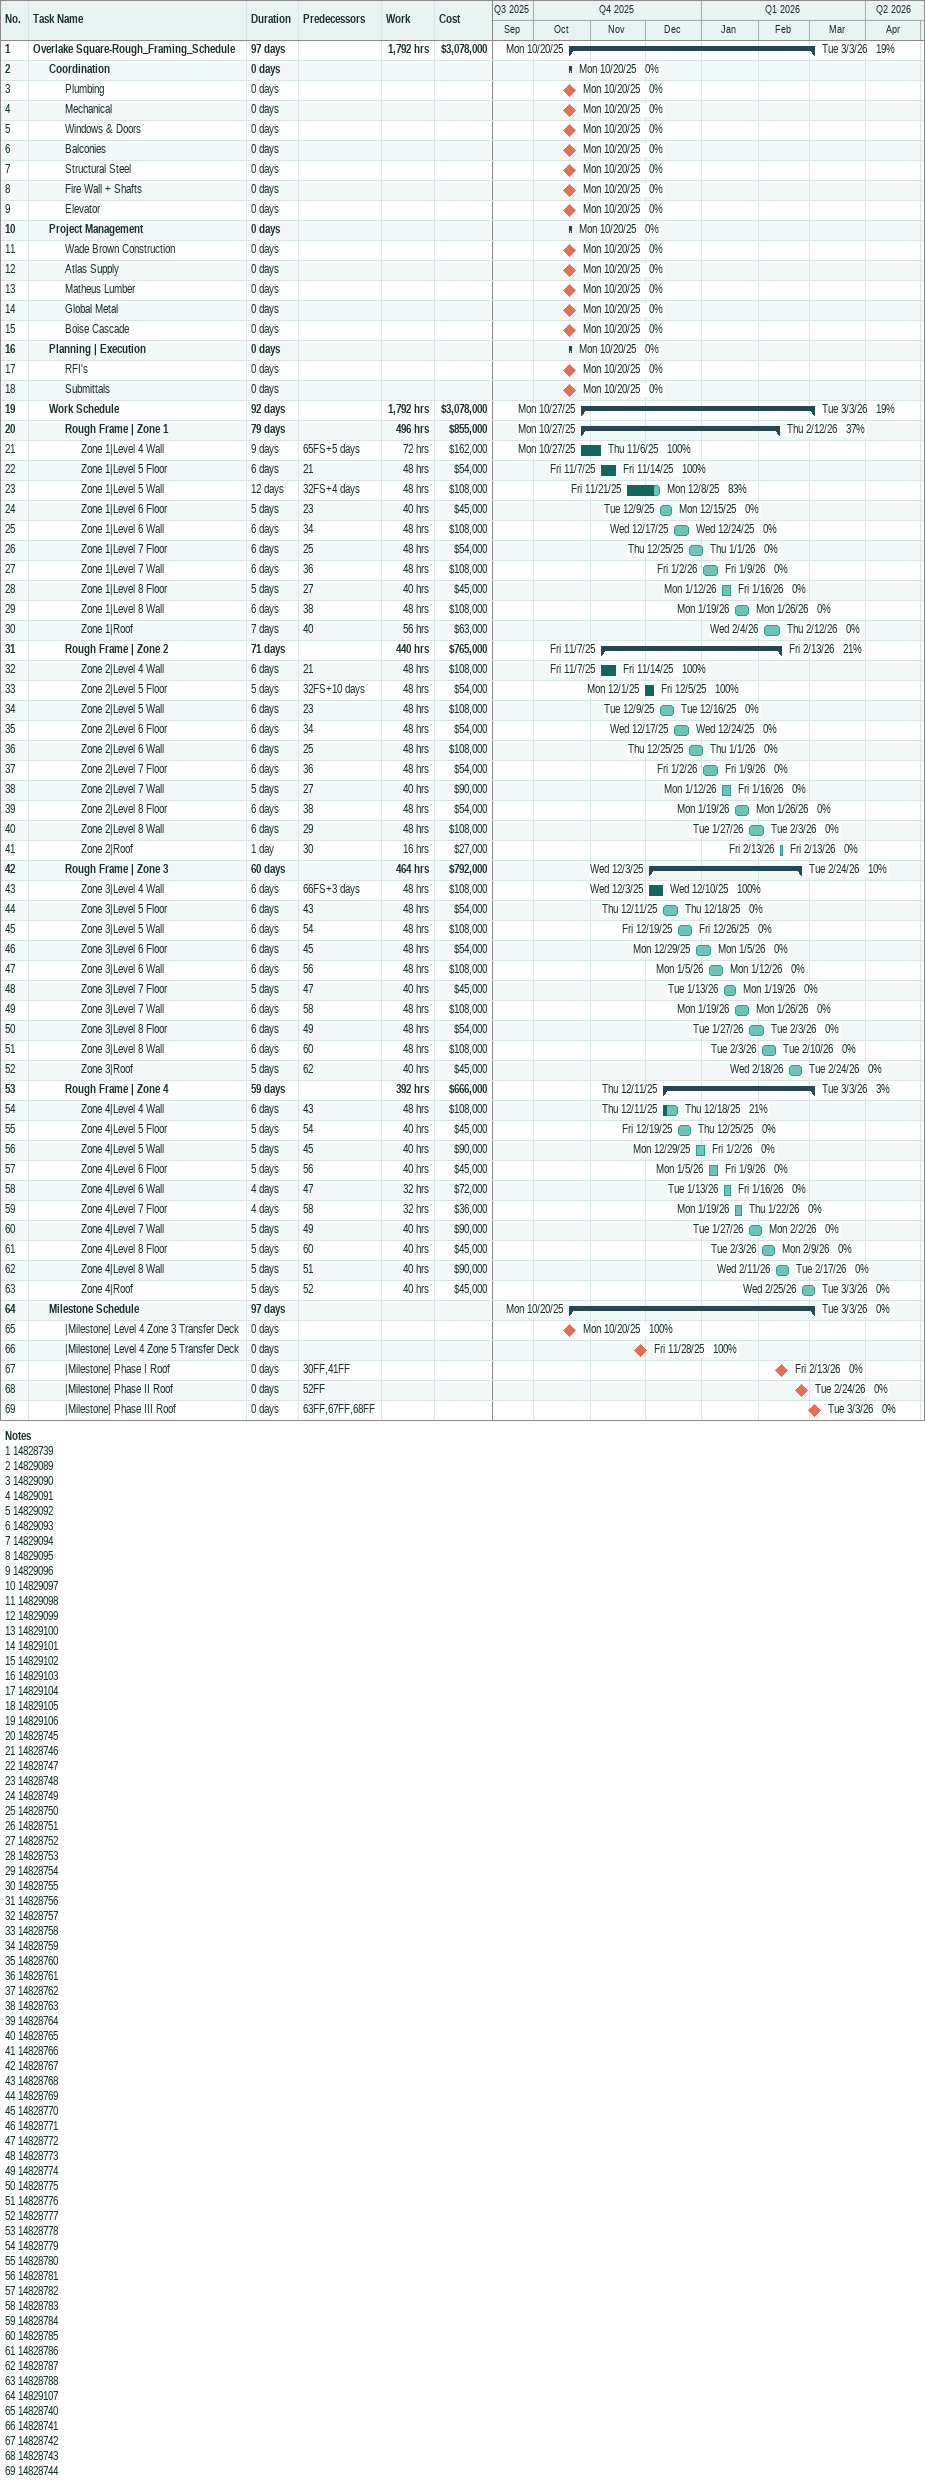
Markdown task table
| ID | Level | Task | Duration | Start | Finish | Predecessors | % complete | Work (h) | Cost ($) |
|---|---|---|---|---|---|---|---|---|---|
| 1 | 1 | **Overlake Square-Rough_Framing_Schedule** | 97d | 2025-10-20 | 2026-03-03 |  | 19 | 1792 | 3078000 |
| 2 | 2 | **Coordination** | 0d | 2025-10-20 | 2025-10-20 |  | 0 |  |  |
| 3 | 3 | Plumbing | 0d | 2025-10-20 | 2025-10-20 |  | 0 |  |  |
| 4 | 3 | Mechanical | 0d | 2025-10-20 | 2025-10-20 |  | 0 |  |  |
| 5 | 3 | Windows & Doors | 0d | 2025-10-20 | 2025-10-20 |  | 0 |  |  |
| 6 | 3 | Balconies | 0d | 2025-10-20 | 2025-10-20 |  | 0 |  |  |
| 7 | 3 | Structural Steel | 0d | 2025-10-20 | 2025-10-20 |  | 0 |  |  |
| 8 | 3 | Fire Wall + Shafts | 0d | 2025-10-20 | 2025-10-20 |  | 0 |  |  |
| 9 | 3 | Elevator | 0d | 2025-10-20 | 2025-10-20 |  | 0 |  |  |
| 10 | 2 | **Project Management** | 0d | 2025-10-20 | 2025-10-20 |  | 0 |  |  |
| 11 | 3 | Wade Brown Construction | 0d | 2025-10-20 | 2025-10-20 |  | 0 |  |  |
| 12 | 3 | Atlas Supply | 0d | 2025-10-20 | 2025-10-20 |  | 0 |  |  |
| 13 | 3 | Matheus Lumber | 0d | 2025-10-20 | 2025-10-20 |  | 0 |  |  |
| 14 | 3 | Global Metal | 0d | 2025-10-20 | 2025-10-20 |  | 0 |  |  |
| 15 | 3 | Boise Cascade | 0d | 2025-10-20 | 2025-10-20 |  | 0 |  |  |
| 16 | 2 | **Planning \| Execution** | 0d | 2025-10-20 | 2025-10-20 |  | 0 |  |  |
| 17 | 3 | RFI's | 0d | 2025-10-20 | 2025-10-20 |  | 0 |  |  |
| 18 | 3 | Submittals | 0d | 2025-10-20 | 2025-10-20 |  | 0 |  |  |
| 19 | 2 | **Work Schedule** | 92d | 2025-10-27 | 2026-03-03 |  | 19 | 1792 | 3078000 |
| 20 | 3 | **Rough Frame \| Zone 1** | 79d | 2025-10-27 | 2026-02-12 |  | 37 | 496 | 855000 |
| 21 | 4 | Zone 1\|Level 4 Wall | 9d | 2025-10-27 | 2025-11-06 | 65FS+5d | 100 | 72 | 162000 |
| 22 | 4 | Zone 1\|Level 5 Floor | 6d | 2025-11-07 | 2025-11-14 | 21 | 100 | 48 | 54000 |
| 23 | 4 | Zone 1\|Level 5 Wall | 12d | 2025-11-21 | 2025-12-08 | 32FS+4d | 83 | 48 | 108000 |
| 24 | 4 | Zone 1\|Level 6 Floor | 5d | 2025-12-09 | 2025-12-15 | 23 | 0 | 40 | 45000 |
| 25 | 4 | Zone 1\|Level 6 Wall | 6d | 2025-12-17 | 2025-12-24 | 34 | 0 | 48 | 108000 |
| 26 | 4 | Zone 1\|Level 7 Floor | 6d | 2025-12-25 | 2026-01-01 | 25 | 0 | 48 | 54000 |
| 27 | 4 | Zone 1\|Level 7 Wall | 6d | 2026-01-02 | 2026-01-09 | 36 | 0 | 48 | 108000 |
| 28 | 4 | Zone 1\|Level 8 Floor | 5d | 2026-01-12 | 2026-01-16 | 27 | 0 | 40 | 45000 |
| 29 | 4 | Zone 1\|Level 8 Wall | 6d | 2026-01-19 | 2026-01-26 | 38 | 0 | 48 | 108000 |
| 30 | 4 | Zone 1\|Roof | 7d | 2026-02-04 | 2026-02-12 | 40 | 0 | 56 | 63000 |
| 31 | 3 | **Rough Frame \| Zone 2** | 71d | 2025-11-07 | 2026-02-13 |  | 21 | 440 | 765000 |
| 32 | 4 | Zone 2\|Level 4 Wall | 6d | 2025-11-07 | 2025-11-14 | 21 | 100 | 48 | 108000 |
| 33 | 4 | Zone 2\|Level 5 Floor | 5d | 2025-12-01 | 2025-12-05 | 32FS+10d | 100 | 48 | 54000 |
| 34 | 4 | Zone 2\|Level 5 Wall | 6d | 2025-12-09 | 2025-12-16 | 23 | 0 | 48 | 108000 |
| 35 | 4 | Zone 2\|Level 6 Floor | 6d | 2025-12-17 | 2025-12-24 | 34 | 0 | 48 | 54000 |
| 36 | 4 | Zone 2\|Level 6 Wall | 6d | 2025-12-25 | 2026-01-01 | 25 | 0 | 48 | 108000 |
| 37 | 4 | Zone 2\|Level 7 Floor | 6d | 2026-01-02 | 2026-01-09 | 36 | 0 | 48 | 54000 |
| 38 | 4 | Zone 2\|Level 7 Wall | 5d | 2026-01-12 | 2026-01-16 | 27 | 0 | 40 | 90000 |
| 39 | 4 | Zone 2\|Level 8 Floor | 6d | 2026-01-19 | 2026-01-26 | 38 | 0 | 48 | 54000 |
| 40 | 4 | Zone 2\|Level 8 Wall | 6d | 2026-01-27 | 2026-02-03 | 29 | 0 | 48 | 108000 |
| 41 | 4 | Zone 2\|Roof | 1d | 2026-02-13 | 2026-02-13 | 30 | 0 | 16 | 27000 |
| 42 | 3 | **Rough Frame \| Zone 3** | 60d | 2025-12-03 | 2026-02-24 |  | 10 | 464 | 792000 |
| 43 | 4 | Zone 3\|Level 4 Wall | 6d | 2025-12-03 | 2025-12-10 | 66FS+3d | 100 | 48 | 108000 |
| 44 | 4 | Zone 3\|Level 5 Floor | 6d | 2025-12-11 | 2025-12-18 | 43 | 0 | 48 | 54000 |
| 45 | 4 | Zone 3\|Level 5 Wall | 6d | 2025-12-19 | 2025-12-26 | 54 | 0 | 48 | 108000 |
| 46 | 4 | Zone 3\|Level 6 Floor | 6d | 2025-12-29 | 2026-01-05 | 45 | 0 | 48 | 54000 |
| 47 | 4 | Zone 3\|Level 6 Wall | 6d | 2026-01-05 | 2026-01-12 | 56 | 0 | 48 | 108000 |
| 48 | 4 | Zone 3\|Level 7 Floor | 5d | 2026-01-13 | 2026-01-19 | 47 | 0 | 40 | 45000 |
| 49 | 4 | Zone 3\|Level 7 Wall | 6d | 2026-01-19 | 2026-01-26 | 58 | 0 | 48 | 108000 |
| 50 | 4 | Zone 3\|Level 8 Floor | 6d | 2026-01-27 | 2026-02-03 | 49 | 0 | 48 | 54000 |
| 51 | 4 | Zone 3\|Level 8 Wall | 6d | 2026-02-03 | 2026-02-10 | 60 | 0 | 48 | 108000 |
| 52 | 4 | Zone 3\|Roof | 5d | 2026-02-18 | 2026-02-24 | 62 | 0 | 40 | 45000 |
| 53 | 3 | **Rough Frame \| Zone 4** | 59d | 2025-12-11 | 2026-03-03 |  | 3 | 392 | 666000 |
| 54 | 4 | Zone 4\|Level 4 Wall | 6d | 2025-12-11 | 2025-12-18 | 43 | 21 | 48 | 108000 |
| 55 | 4 | Zone 4\|Level 5 Floor | 5d | 2025-12-19 | 2025-12-25 | 54 | 0 | 40 | 45000 |
| 56 | 4 | Zone 4\|Level 5 Wall | 5d | 2025-12-29 | 2026-01-02 | 45 | 0 | 40 | 90000 |
| 57 | 4 | Zone 4\|Level 6 Floor | 5d | 2026-01-05 | 2026-01-09 | 56 | 0 | 40 | 45000 |
| 58 | 4 | Zone 4\|Level 6 Wall | 4d | 2026-01-13 | 2026-01-16 | 47 | 0 | 32 | 72000 |
| 59 | 4 | Zone 4\|Level 7 Floor | 4d | 2026-01-19 | 2026-01-22 | 58 | 0 | 32 | 36000 |
| 60 | 4 | Zone 4\|Level 7 Wall | 5d | 2026-01-27 | 2026-02-02 | 49 | 0 | 40 | 90000 |
| 61 | 4 | Zone 4\|Level 8 Floor | 5d | 2026-02-03 | 2026-02-09 | 60 | 0 | 40 | 45000 |
| 62 | 4 | Zone 4\|Level 8 Wall | 5d | 2026-02-11 | 2026-02-17 | 51 | 0 | 40 | 90000 |
| 63 | 4 | Zone 4\|Roof | 5d | 2026-02-25 | 2026-03-03 | 52 | 0 | 40 | 45000 |
| 64 | 2 | **Milestone Schedule** | 97d | 2025-10-20 | 2026-03-03 |  | 0 |  |  |
| 65 | 3 | \|Milestone\| Level 4 Zone 3 Transfer Deck | 0d | 2025-10-20 | 2025-10-20 |  | 100 |  |  |
| 66 | 3 | \|Milestone\| Level 4 Zone 5 Transfer Deck | 0d | 2025-11-28 | 2025-11-28 |  | 100 |  |  |
| 67 | 3 | \|Milestone\| Phase I Roof | 0d | 2026-02-13 | 2026-02-13 | 30FF, 41FF | 0 |  |  |
| 68 | 3 | \|Milestone\| Phase II Roof | 0d | 2026-02-24 | 2026-02-24 | 52FF | 0 |  |  |
| 69 | 3 | \|Milestone\| Phase III Roof | 0d | 2026-03-03 | 2026-03-03 | 63FF, 67FF, 68FF | 0 |  |  |

Notes
- 1: 14828739
- 2: 14829089
- 3: 14829090
- 4: 14829091
- 5: 14829092
- 6: 14829093
- 7: 14829094
- 8: 14829095
- 9: 14829096
- 10: 14829097
- 11: 14829098
- 12: 14829099
- 13: 14829100
- 14: 14829101
- 15: 14829102
- 16: 14829103
- 17: 14829104
- 18: 14829105
- 19: 14829106
- 20: 14828745
- 21: 14828746
- 22: 14828747
- 23: 14828748
- 24: 14828749
- 25: 14828750
- 26: 14828751
- 27: 14828752
- 28: 14828753
- 29: 14828754
- 30: 14828755
- 31: 14828756
- 32: 14828757
- 33: 14828758
- 34: 14828759
- 35: 14828760
- 36: 14828761
- 37: 14828762
- 38: 14828763
- 39: 14828764
- 40: 14828765
- 41: 14828766
- 42: 14828767
- 43: 14828768
- 44: 14828769
- 45: 14828770
- 46: 14828771
- 47: 14828772
- 48: 14828773
- 49: 14828774
- 50: 14828775
- 51: 14828776
- 52: 14828777
- 53: 14828778
- 54: 14828779
- 55: 14828780
- 56: 14828781
- 57: 14828782
- 58: 14828783
- 59: 14828784
- 60: 14828785
- 61: 14828786
- 62: 14828787
- 63: 14828788
- 64: 14829107
- 65: 14828740
- 66: 14828741
- 67: 14828742
- 68: 14828743
- 69: 14828744
